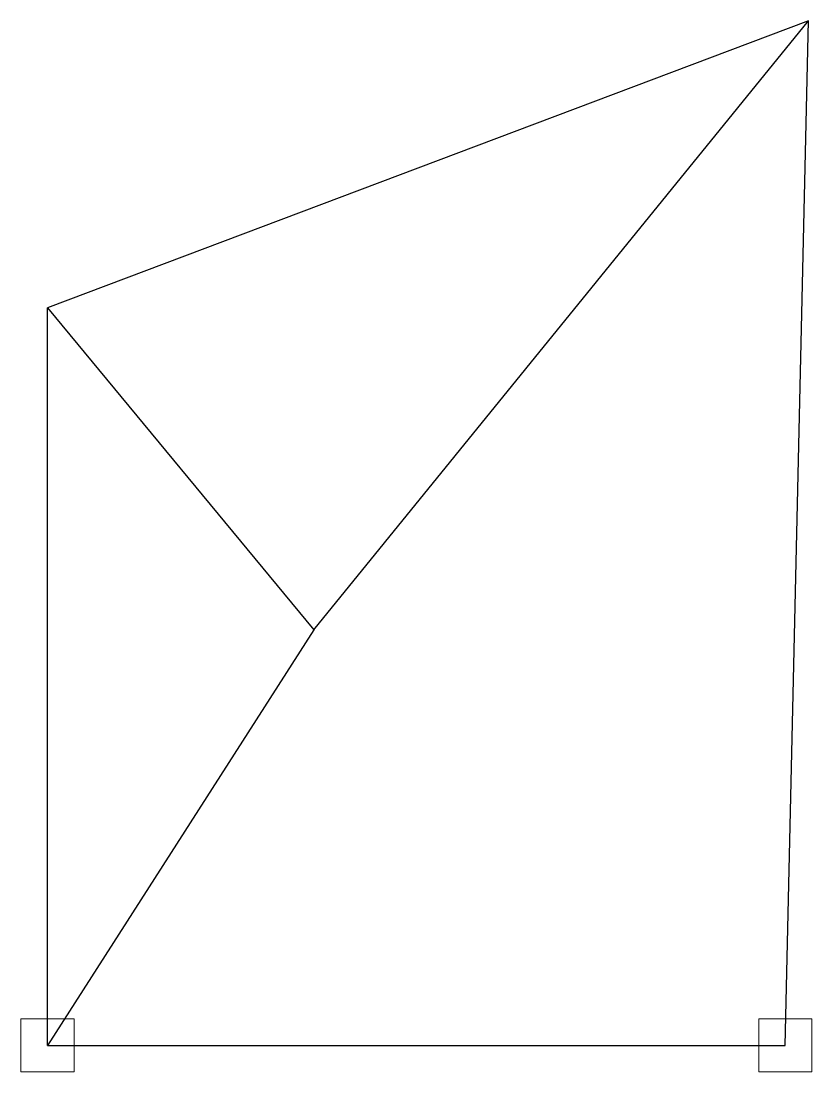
# Model space of a CAD drawing. Header units: millimetres. Extents: x 0.35 to 1.42, y 0.2 to 1.62.
import ezdxf

# ---------------------------------------------------------------- set-up
doc = ezdxf.new("R2010")
doc.units = ezdxf.units.MM
doc.layers.add('Auxiliar 01', color=1, linetype='Continuous')
doc.layers.add('SuperMercado', color=7, linetype='Continuous')

# ---------------------------------------------------------------- blocks, each defined once
blk = doc.blocks.new('local')
at = {"layer": 'Auxiliar 01', "color": 0, "lineweight": 0}
blk.add_lwpolyline([(-1.25, -1.25), (1.25, -1.25), (1.25, 1.25), (-1.25, 1.25)], close=True, dxfattribs=at)

msp = doc.modelspace()

# ---------------------------------------------------------------- linework, layer by layer
at = {"color": 3}
msp.add_polyline3d([(0.3832, 0.2323, 0), (1.3832, 0.2323, 0)], dxfattribs=at)
at = {"layer": 'SuperMercado', "color": 6, "lineweight": 30}
for p, q in [((1.4147, 1.6214), (0.3832, 1.2323)), ((0.7443, 0.7957), (1.4147, 1.6214)), ((1.3832, 0.2323), (1.4147, 1.6214)), ((0.3832, 0.2323), (0.3832, 1.2323)), ((0.3832, 1.2323), (0.7443, 0.7957)), ((0.7443, 0.7957), (0.3832, 0.2323)), ((0.3832, 0.2323), (1.3832, 0.2323))]:
    msp.add_line(p, q, dxfattribs=at)

# ---------------------------------------------------------------- block references
at = {"layer": 'Auxiliar 01', "color": 4, "lineweight": 0, "xscale": 0.02887578375457956, "yscale": 0.02887578375457956, "zscale": 0.02887578375457956}
for p in [(0.3832, 0.2323), (1.3832, 0.2323)]:
    msp.add_blockref('local', p, dxfattribs=at)

doc.saveas('drawing.dxf')
